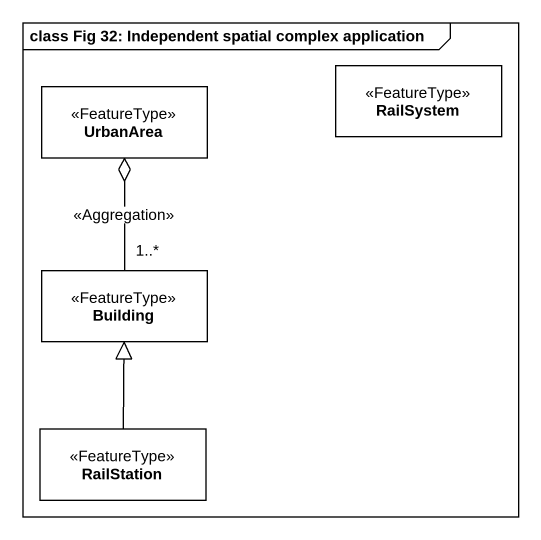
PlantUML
@startuml
mainframe class Fig 32: Independent spatial complex application
hide circle
hide empty members
class RailSystem <<FeatureType>>
class UrbanArea <<FeatureType>>
class Building <<FeatureType>>
class RailStation <<FeatureType>>
UrbanArea o-- "1..*" Building : <<Aggregation>>
RailStation -up-|> Building
@enduml
